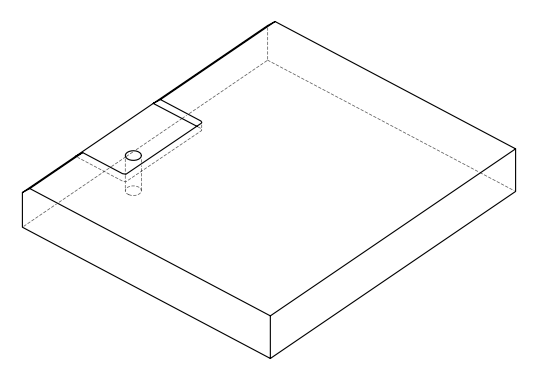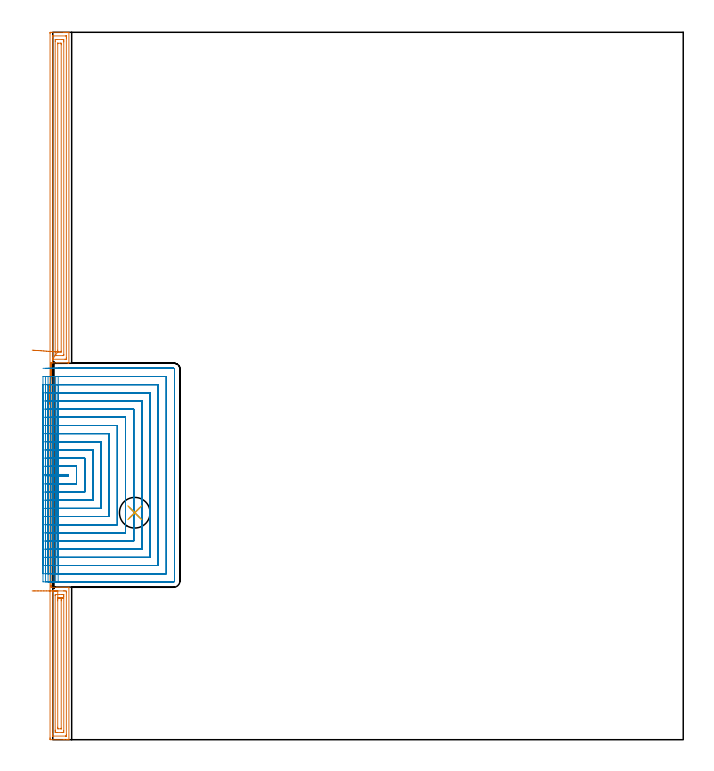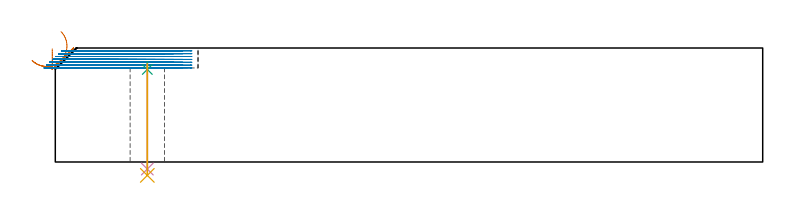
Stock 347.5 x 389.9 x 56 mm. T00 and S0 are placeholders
(PLAN: 5 operations, 4 tool changes, 52.5 min)
(1 AREA_MILL | FG_CHAMFER_SURFACE | UGT0205_001 | 10.04 min | 20977 mm3)
(2 MILL_SLOT | SLOT_PARTIAL_RECTANGULAR | UGT0201_124 | Follow Part, ap 1.5, ae 75% | 42.04 min | 78369 mm3)
(3 SPOT_DRILL | STEP1HOLE | NXT0321_9005460120000 | 0.03 min | 2 mm3)
(4 DRILL_THROUGH_HOLE_INTO_CENTER | STEP1HOLE | NXT0301_079 | 0.21 min | 4213 mm3)
(5 DRILL_TO_ENLARGE_THROUGH_HOLE | STEP1HOLE | UGT0301_292 | 0.22 min | 6133 mm3)
(TOOL UGT0205_001 | Chamfer Mill 20 x 3 x 45 deg. | D20 FL50 Z2)
(TOOL UGT0201_124 | Carbide End Mill 6.0 | D6 FL15 Z4)
(TOOL NXT0321_9005460120000 | NC Spot Drill, 142deg, 12mm, Carbide, Uncoated | D12 PA142 FL30 Z2)
(TOOL NXT0301_079 | Carbide Drill 10.8mm [860.1-1080-032A1-MM 2214] | D10.8 PA140 FL55 Z2)
(TOOL UGT0301_292 | Twist Drill 16.9 mm | D16.9 PA118 FL120 Z2)
(OP 1 AREA_MILL)
G17 G21 G94 G90
T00 M6
G54
G17 G0 G90 X-1.5 Y184.95 S1061 M3
G43 Z66. H0
Z55.6
G94 G1 Y184.988 Z54.728 F250.
Y185.102 Z53.864
Y185.291 Z53.012
Y185.553 Z52.18
Y185.887 Z51.374
Y186.29 Z50.6
Y186.758 Z49.864
Y187.29 Z49.172
Y187.879 Z48.529
Y188.522 Z47.94
Y189.214 Z47.409
Y189.95 Z46.94
Y190.724 Z46.537
Y191.53 Z46.203
Y192.362 Z45.941
Y193.213 Z45.752
Y194.078 Z45.638
Y194.95 Z45.6
X-1.499 Y389.28 Z45.601
X-1.497 Y389.664 Z45.602
X-1.493 Y389.89 Z45.605
X-1.12 Y389.895 Z45.978
X-0.512 Y389.9 Z46.585
X5.891 Z52.985
X6.428 Z53.525
X6.767 Z53.863
X7.304 Z54.4
X7.644 Z54.738
X8.322 Z55.422
X8.606 Z55.705
X8.755 Y389.898 Z55.847
X8.898 Y389.89 Z55.989
X8.9 Y389.727 Z56.
X8.897 Y207.896 Z55.996
X8.892 Y207.758 Z55.986
X8.886 Y207.71 Z55.978
X8.82 Y207.7 Z55.912
X8.725 Z55.818
X8.551 Z55.651
X8.485 Z55.584
X8.082 Z55.176
X2.859 Z49.957
X-0.9 Z46.2
Y84.661
X-0.895 Y84.654 Z46.193
X-0.892 Y84.649 Z46.19
Y84.643 Z46.191
X-0.896 Y84.606 Z46.195
X-0.9 Y84.494 Z46.2
Y84.
X8.52 Z55.616
X8.657 Y83.998 Z55.753
X8.896 Y83.99 Z55.99
X8.9 Y83.713 Z56.
Y0.173
X8.898 Y0.01 Z55.989
X8.755 Y0.002 Z55.847
X8.606 Y0. Z55.705
X8.322 Z55.422
X7.644 Z54.738
X6.428 Z53.525
X5.891 Z52.985
X-1.12 Y0.001 Z45.977
X-1.493 Y0.01 Z45.605
X-1.497 Y0.236 Z45.602
X-1.499 Y0.62 Z45.601
X-1.5 Y1.007 Z45.6
Y194.95
X-0.9 Y201.145 Z46.2
Y207.7
X-0.265 Z46.834
X-0.071 Y209.706 Z47.029
X-0.08 Y209.709 Z47.02
X-0.082 Y209.714 Z47.018
X-0.084 Y209.737 Z47.016
X-0.085 Y209.806 Z47.015
X-0.086 Y210.425 Z47.014
X-0.085 Y387.332 Z47.015
X-0.084 Y387.493 Z47.016
X-0.079 Y387.858 Z47.021
X-0.071 Y387.89 Z47.029
X-0.005 Y387.894 Z47.095
X0.101 Y387.898 Z47.201
X0.234 Y387.9 Z47.334
X7.245 Y387.899 Z54.345
X7.421 Y387.895 Z54.521
X7.453 Y387.892 Z54.553
X7.479 Y387.887 Z54.579
X7.48 Y387.847 Z54.58
X7.484 Y387.656 Z54.584
X7.485 Y387.493 Z54.585
X7.486 Y386.761 Z54.586
X7.482 Y210.586 Z54.582
X7.478 Y209.861 Z54.578
X7.475 Y209.754 Z54.575
X7.467 Y209.71 Z54.567
X7.419 Y209.708 Z54.519
X7.202 Y209.704 Z54.302
X6.767 Y209.7 Z53.867
X0.196 Y209.701 Z47.296
X-0.018 Y209.703 Z47.082
X-0.071 Y209.706 Z47.029
X1.335 Y211.722 Z48.435
X1.329 Y212.373 Z48.429
Y384.996
X1.334 Y385.706 Z48.434
X1.335 Y385.883 Z48.435
X1.509 Y385.89 Z48.609
X2.197 Y385.899 Z49.297
X5.015 Y385.9 Z52.115
X5.704 Y385.897 Z52.804
X5.891 Y385.89 Z52.991
X6.065 Y385.881 Z53.165
X6.068 Y385.706 Z53.168
X6.07 Y385.524 Z53.17
X6.071 Y384.813 Z53.171
Y384.629
X6.067 Y212.373 Z53.167
X6.066 Y212.194 Z53.166
X6.061 Y212.012 Z53.161
X6.049 Y211.71 Z53.149
X5.891 Y211.706 Z52.991
X5.673 Y211.701 Z52.773
X2.169 Y211.7 Z49.269
X1.509 Y211.703 Z48.609
X1.415 Y211.706 Z48.515
X1.358 Y211.71 Z48.458
X1.335 Y211.722 Z48.435
X2.756 Y213.71 Z49.856
X2.75 Y213.788 Z49.85
X2.746 Y214.16 Z49.846
X2.743 Y214.688 Z49.843
Y383.555
X2.744 Y383.732 Z49.844
X2.748 Y383.872 Z49.848
X2.75 Y383.888 Z49.85
X2.755 Y383.891 Z49.855
X2.78 Y383.896 Z49.88
X2.833 Y383.898 Z49.933
X4.157 Y383.9 Z51.257
X4.564 Y383.89 Z51.664
X4.651 Y383.882 Z51.751
X4.654 Y383.821 Z51.754
X4.655 Y383.758 Z51.755
X4.657 Y383.391 Z51.757
Y383.026
X4.653 Y214.16 Z51.753
X4.651 Y213.897 Z51.751
X4.649 Y213.766 Z51.749
X4.646 Y213.71 Z51.746
X4.584 Y213.705 Z51.684
X4.138 Y213.701 Z51.238
X3.712 Y213.7 Z50.812
X3.262 Y213.701 Z50.362
X2.832 Y213.704 Z49.932
X2.756 Y213.71 Z49.856
X2.114 Y213.755 Z49.267
X1.423 Y213.804 Z48.737
X0.688 Y213.856 Z48.269
X-0.084 Y213.911 Z47.867
X-0.889 Y213.968 Z47.535
X-1.719 Y214.027 Z47.273
X-2.569 Y214.087 Z47.086
X-3.432 Y214.149 Z46.973
X-4.301 Y214.21 Z46.936
X-5.17 Y214.272 Z46.975
X-6.033 Y214.333 Z47.09
X-6.882 Y214.393 Z47.28
X-7.712 Y214.452 Z47.543
X-8.516 Y214.509 Z47.878
X-9.287 Y214.564 Z48.282
X-10.02 Y214.616 Z48.751
X-10.71 Y214.665 Z49.283
X-11.351 Y214.71 Z49.874
G0 Z66.
X-11.388 Y82.
Z49.854
G1 X-10.745 Z49.264
X-10.053 Z48.733
X-9.317 Z48.265
X-8.543 Z47.862
X-7.737 Z47.528
X-6.905 Z47.266
X-6.054 Z47.077
X-5.189 Z46.963
X-4.317 Z46.925
X-3.446 Z46.963
X-2.581 Z47.077
X-1.729 Z47.266
X-0.897 Z47.528
X-0.091 Z47.862
X0.683 Z48.265
X1.418 Z48.733
X2.111 Z49.264
X2.754 Z49.854
X5.891 Z52.991
X6.697 Y81.997 Z53.797
X6.767 Y81.992 Z53.867
X7.479 Y81.926 Z54.579
X7.485 Y81.194 Z54.585
Y81.032
Y2.568
X7.484 Y2.407 Z54.584
X7.479 Y2.042 Z54.579
X7.471 Y2.01 Z54.571
X7.405 Y2.006 Z54.505
X7.299 Y2.002 Z54.399
X7.166 Y2. Z54.266
X0.155 Y2.001 Z47.255
X-0.021 Y2.004 Z47.079
X-0.053 Y2.008 Z47.047
X-0.079 Y2.013 Z47.021
X-0.08 Y2.053 Z47.02
X-0.084 Y2.244 Z47.016
X-0.085 Y2.407 Z47.015
X-0.086 Y3.139 Z47.014
X-0.085 Y81.032 Z47.015
X-0.081 Y81.76 Z47.019
X-0.079 Y81.926 Z47.021
X0.565 Y81.995 Z47.665
X0.633 Y81.997 Z47.733
X1.436 Y82. Z48.536
X2.754 Z49.854
Y80.
X3.398 Z50.498
X5.151 Z52.251
X5.891 Y79.995 Z52.991
X6.036 Y79.991 Z53.136
X6.065 Y79.974 Z53.165
X6.067 Y79.959 Z53.167
X6.071 Y79.245 Z53.171
Y79.061
Y4.904
X6.066 Y4.194 Z53.166
X6.065 Y4.017 Z53.165
X5.891 Y4.01 Z52.991
X5.203 Y4.001 Z52.303
X2.386 Y4. Z49.486
X1.696 Y4.003 Z48.796
X1.509 Y4.01 Z48.609
X1.335 Y4.019 Z48.435
X1.332 Y4.194 Z48.432
X1.33 Y4.376 Z48.43
X1.329 Y5.087 Z48.429
X1.328 Y5.271 Z48.428
X1.329 Y79.429 Z48.429
X1.331 Y79.614 Z48.431
X1.335 Y79.973 Z48.435
X1.509 Y79.99 Z48.609
X1.649 Y79.996 Z48.749
X2.754 Y80. Z49.854
X2.799 Y77.982 Z49.899
X3.262 Y77.992 Z50.362
X3.609 Y77.998 Z50.709
X4.138 Z51.238
X4.488 Y77.996 Z51.588
X4.65 Y77.988 Z51.75
X4.653 Y77.827 Z51.753
X4.656 Y77.458 Z51.756
X4.657 Y76.929 Z51.757
Y76.565
Y6.345
X4.656 Y6.168 Z51.756
X4.652 Y6.028 Z51.752
X4.65 Y6.012 Z51.75
X4.645 Y6.009 Z51.745
X4.62 Y6.004 Z51.72
X4.567 Y6.002 Z51.667
X3.243 Y6. Z50.343
X2.836 Y6.01 Z49.936
X2.749 Y6.018 Z49.849
X2.746 Y6.079 Z49.846
X2.745 Y6.142 Z49.845
X2.743 Y6.51 Z49.843
Y6.874
Y76.565
X2.744 Y77.093 Z49.844
X2.746 Y77.458 Z49.846
X2.75 Y77.98 Z49.85
X2.799 Y77.982 Z49.899
X3.389 Y77.995 Z50.543
X3.92 Y78.007 Z51.235
X4.389 Y78.018 Z51.97
X4.791 Y78.027 Z52.744
X5.125 Y78.034 Z53.55
X5.388 Y78.04 Z54.382
X5.576 Y78.044 Z55.234
X5.69 Y78.047 Z56.099
X5.729 Y78.048 Z56.97
X5.691 Y78.047 Z57.842
X5.577 Y78.044 Z58.707
X5.388 Y78.04 Z59.558
X5.126 Y78.034 Z60.39
X4.792 Y78.027 Z61.196
X4.39 Y78.018 Z61.97
X3.921 Y78.007 Z62.706
X3.39 Y77.995 Z63.398
X2.801 Y77.982 Z64.042
G0 Z66.
M5
M2
(OP 2 MILL_SLOT)
G17 G21 G94 G90
T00 M6
G54
G17 G0 G90 X3. Y145.5 S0 M3
G43 Z66. H0
Z54.6
G94 G1 X6. F250.
X8.6
Y146.2
X6.
X3.
Y141.
X6.
X13.1 F500.
Y150.7
X6.
X3. F250.
Y136.5 F500.
X6. F250.
X17.6 F500.
Y155.2
X6.
X3. F250.
Y132. F500.
X6. F250.
X22.1 F500.
Y159.7
X6.
X3. F250.
Y127.5 F500.
X6. F250.
X26.6 F500.
Y164.2
X6.
X3. F250.
Y123. F500.
X6. F250.
X31.1 F500.
Y168.7
X6.
X3. F250.
Y118.5 F500.
X6. F250.
X35.6 F500.
Y173.2
X6.
X3. F250.
Y114. F500.
X6. F250.
X40.1 F500.
Y177.7
X6.
X3. F250.
Y109.5 F500.
X6. F250.
X44.6 F500.
Y182.2
X6.
X3. F250.
Y105. F500.
X6. F250.
X49.1 F500.
Y186.7
X6.
X3. F250.
Y100.5 F500.
X6. F250.
X53.6 F500.
Y191.2
X6.
X3. F250.
Y96. F500.
X6. F250.
X58.1 F500.
Y195.7
X6.
X3. F250.
Y91.5 F500.
X6. F250.
X62.6 F500.
Y200.2
X6.
X3. F250.
X2.974 Y87. F500.
X5.974 F250.
X66.6 F500.
G3 X67.1 Y87.5 R0.5
G1 Y204.2
G3 X66.6 Y204.7 R0.5
G1 X5.974
X2.974 F250.
G0 X1.6 Y145.5 Z53.2
G1 X4.6
X8.6 F500.
Y146.2
X4.6
X1.6 F250.
Y141.
X4.6
X13.1 F500.
Y150.7
X4.6
X1.6 F250.
Y136.5 F500.
X4.6 F250.
X17.6 F500.
Y155.2
X4.6
X1.6 F250.
Y132. F500.
X4.6 F250.
X22.1 F500.
Y159.7
X4.6
X1.6 F250.
Y127.5 F500.
X4.6 F250.
X26.6 F500.
Y164.2
X4.6
X1.6 F250.
Y123. F500.
X4.6 F250.
X31.1 F500.
Y168.7
X4.6
X1.6 F250.
Y118.5 F500.
X4.6 F250.
X35.6 F500.
Y173.2
X4.6
X1.6 F250.
Y114. F500.
X4.6 F250.
X40.1 F500.
Y177.7
X4.6
X1.6 F250.
Y109.5 F500.
X4.6 F250.
X44.6 F500.
Y182.2
X4.6
X1.6 F250.
Y105. F500.
X4.6 F250.
X49.1 F500.
Y186.7
X4.6
X1.6 F250.
Y100.5 F500.
X4.6 F250.
X53.6 F500.
Y191.2
X4.6
X1.6 F250.
Y96. F500.
X4.6 F250.
X58.1 F500.
Y195.7
X4.6
X1.6 F250.
Y91.5 F500.
X4.6 F250.
X62.6 F500.
Y200.2
X4.6
X1.6 F250.
Y87. F500.
X4.6 F250.
X66.6 F500.
G3 X67.1 Y87.5 R0.5
G1 Y204.2
G3 X66.6 Y204.7 R0.5
G1 X4.6
X1.6 F250.
G0 X0.2 Y145.5 Z51.8
G1 X3.2
X8.6 F500.
Y146.2
X3.2
X0.2 F250.
Y141.
X3.2
X13.1 F500.
Y150.7
X3.2
X0.2 F250.
Y136.5 F500.
X3.2 F250.
X17.6 F500.
Y155.2
X3.2
X0.2 F250.
Y132. F500.
X3.2 F250.
X22.1 F500.
Y159.7
X3.2
X0.2 F250.
Y127.5 F500.
X3.2 F250.
X26.6 F500.
Y164.2
X3.2
X0.2 F250.
Y123. F500.
X3.2 F250.
X31.1 F500.
Y168.7
X3.2
X0.2 F250.
Y118.5 F500.
X3.2 F250.
X35.6 F500.
Y173.2
X3.2
X0.2 F250.
Y114. F500.
X3.2 F250.
X40.1 F500.
Y177.7
X3.2
X0.2 F250.
Y109.5 F500.
X3.2 F250.
X44.6 F500.
Y182.2
X3.2
X0.2 F250.
Y105. F500.
X3.2 F250.
X49.1 F500.
Y186.7
X3.2
X0.2 F250.
Y100.5 F500.
X3.2 F250.
X53.6 F500.
Y191.2
X3.2
X0.2 F250.
Y96. F500.
X3.2 F250.
X58.1 F500.
Y195.7
X3.2
X0.2 F250.
Y91.5 F500.
X3.2 F250.
X62.6 F500.
Y200.2
X3.2
X0.2 F250.
Y87. F500.
X3.2 F250.
X66.6 F500.
G3 X67.1 Y87.5 R0.5
G1 Y204.2
G3 X66.6 Y204.7 R0.5
G1 X3.2
X0.2 F250.
G0 X-1.2 Y145.5 Z50.4
G1 X1.8
X8.6 F500.
Y146.2
X1.8
X-1.2 F250.
Y141.
X1.8
X13.1 F500.
Y150.7
X1.8
X-1.2 F250.
Y136.5 F500.
X1.8 F250.
X17.6 F500.
Y155.2
X1.8
X-1.2 F250.
Y132. F500.
X1.8 F250.
X22.1 F500.
Y159.7
X1.8
X-1.2 F250.
Y127.5 F500.
X1.8 F250.
X26.6 F500.
Y164.2
X1.8
X-1.2 F250.
Y123. F500.
X1.8 F250.
X31.1 F500.
Y168.7
X1.8
X-1.2 F250.
Y118.5 F500.
X1.8 F250.
X35.6 F500.
Y173.2
X1.8
X-1.2 F250.
Y114. F500.
X1.8 F250.
X40.1 F500.
Y177.7
X1.8
X-1.2 F250.
Y109.5 F500.
X1.8 F250.
X44.6 F500.
Y182.2
X1.8
X-1.2 F250.
Y105. F500.
X1.8 F250.
X49.1 F500.
Y186.7
X1.8
X-1.2 F250.
Y100.5 F500.
X1.8 F250.
X53.6 F500.
Y191.2
X1.8
X-1.2 F250.
Y96. F500.
X1.8 F250.
X58.1 F500.
Y195.7
X1.8
X-1.2 F250.
Y91.5 F500.
X1.8 F250.
X62.6 F500.
Y200.2
X1.8
X-1.2 F250.
Y87. F500.
X1.8 F250.
X66.6 F500.
G3 X67.1 Y87.5 R0.5
G1 Y204.2
G3 X66.6 Y204.7 R0.5
G1 X1.8
X-1.2 F250.
G0 X-2.6 Y145.5 Z49.
G1 X0.4
X8.6 F500.
Y146.2
X0.4
X-2.6 F250.
Y141.
X0.4
X13.1 F500.
Y150.7
X0.4
X-2.6 F250.
Y136.5 F500.
X0.4 F250.
X17.6 F500.
Y155.2
X0.4
X-2.6 F250.
Y132. F500.
X0.4 F250.
X22.1 F500.
Y159.7
X0.4
X-2.6 F250.
Y127.5 F500.
X0.4 F250.
X26.6 F500.
Y164.2
X0.4
X-2.6 F250.
Y123. F500.
X0.4 F250.
X31.1 F500.
Y168.7
X0.4
X-2.6 F250.
Y118.5 F500.
X0.4 F250.
X35.6 F500.
Y173.2
X0.4
X-2.6 F250.
Y114. F500.
X0.4 F250.
X40.1 F500.
Y177.7
X0.4
X-2.6 F250.
Y109.5 F500.
X0.4 F250.
X44.6 F500.
Y182.2
X0.4
X-2.6 F250.
Y105. F500.
X0.4 F250.
X49.1 F500.
Y186.7
X0.4
X-2.6 F250.
Y100.5 F500.
X0.4 F250.
X53.6 F500.
Y191.2
X0.4
X-2.6 F250.
Y96. F500.
X0.4 F250.
X58.1 F500.
Y195.7
X0.4
X-2.6 F250.
Y91.5 F500.
X0.4 F250.
X62.6 F500.
Y200.2
X0.4
X-2.6 F250.
Y87. F500.
X0.4 F250.
X66.6 F500.
G3 X67.1 Y87.5 R0.5
G1 Y204.2
G3 X66.6 Y204.7 R0.5
G1 X0.4
X-2.6 F250.
G0 X-4. Y145.5 Z47.6
G1 X-1.
X8.6 F500.
Y146.2
X-1.
X-4. F250.
Y141.
X-1.
X13.1 F500.
Y150.7
X-1.
X-4. F250.
Y136.5
X-1.
X17.6 F500.
Y155.2
X-1.
X-4. F250.
Y132.
X-1.
X22.1 F500.
Y159.7
X-1.
X-4. F250.
Y127.5
X-1.
X26.6 F500.
Y164.2
X-1.
X-4. F250.
Y123.
X-1.
X31.1 F500.
Y168.7
X-1.
X-4. F250.
Y118.5
X-1.
X35.6 F500.
Y173.2
X-1.
X-4. F250.
Y114.
X-1.
X40.1 F500.
Y177.7
X-1.
X-4. F250.
Y109.5
X-1.
X44.6 F500.
Y182.2
X-1.
X-4. F250.
Y105.
X-1.
X49.1 F500.
Y186.7
X-1.
X-4. F250.
Y100.5
X-1.
X53.6 F500.
Y191.2
X-1.
X-4. F250.
Y96.
X-1.
X58.1 F500.
Y195.7
X-1.
X-4. F250.
Y91.5
X-1.
X62.6 F500.
Y200.2
X-1.
X-4. F250.
Y87.
X-1.
X66.6 F500.
G3 X67.1 Y87.5 R0.5
G1 Y204.2
G3 X66.6 Y204.7 R0.5
G1 X-1.
X-4. F250.
G0 X-5.399 Y145.5 Z46.2
G1 X-2.399
X8.6 F500.
Y146.2
X-2.399
X-5.399 F250.
Y141.
X-2.399
X13.1 F500.
Y150.7
X-2.399
X-5.399 F250.
Y136.5
X-2.399
X17.6 F500.
Y155.2
X-2.399
X-5.399 F250.
Y132.
X-2.399
X22.1 F500.
Y159.7
X-2.399
X-5.399 F250.
Y127.5
X-2.399
X26.6 F500.
Y164.2
X-2.399
X-5.399 F250.
Y123.
X-2.399
X31.1 F500.
Y168.7
X-2.399
X-5.399 F250.
Y118.5
X-2.399
X35.6 F500.
Y173.2
X-2.399
X-5.399 F250.
Y114.
X-2.399
X40.1 F500.
Y177.7
X-2.399
X-5.399 F250.
Y109.5
X-2.399
X44.6 F500.
Y182.2
X-2.399
X-5.399 F250.
Y105.
X-2.399
X49.1 F500.
Y186.7
X-2.399
X-5.399 F250.
Y100.5
X-2.399
X53.6 F500.
Y191.2
X-2.399
X-5.399 F250.
Y96.
X-2.399
X58.1 F500.
Y195.7
X-2.399
X-5.399 F250.
Y91.5
X-2.399
X62.6 F500.
Y200.2
X-2.399
X-5.399 F250.
Y87.
X-2.399
X66.6 F500.
G3 X67.1 Y87.5 R0.5
G1 Y204.2
G3 X66.6 Y204.7 R0.5
G1 X-2.399
X-5.399 F250.
G0 Z66.
M5
M2
(OP 3 SPOT_DRILL)
G17 G21 G94 G90
T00 M6
G54
G17 G0 G90 X45.2 Y125.1 S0 M3
G43 Z66. H0
G94 G81 G98 Z45.473 F250. R49.2
G80
M5
M2
(OP 4 DRILL_THROUGH_HOLE_INTO_CENTER)
G17 G21 G94 G90
T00 M6
G54
G17 G0 G90 X45.2 Y125.1 S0 M3
G43 Z66. H1
G94 G73 G98 Z-3.465 F250. Q9.933 R48.2
G80
M5
M2
(OP 5 DRILL_TO_ENLARGE_THROUGH_HOLE)
G17 G21 G94 G90
T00 M6
G54
G17 G0 G90 X45.2 Y125.1 S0 M3
G43 Z66. H0
G94 G73 G98 Z-6.577 F250. Q13.194 R48.2
G80
M5
M2
